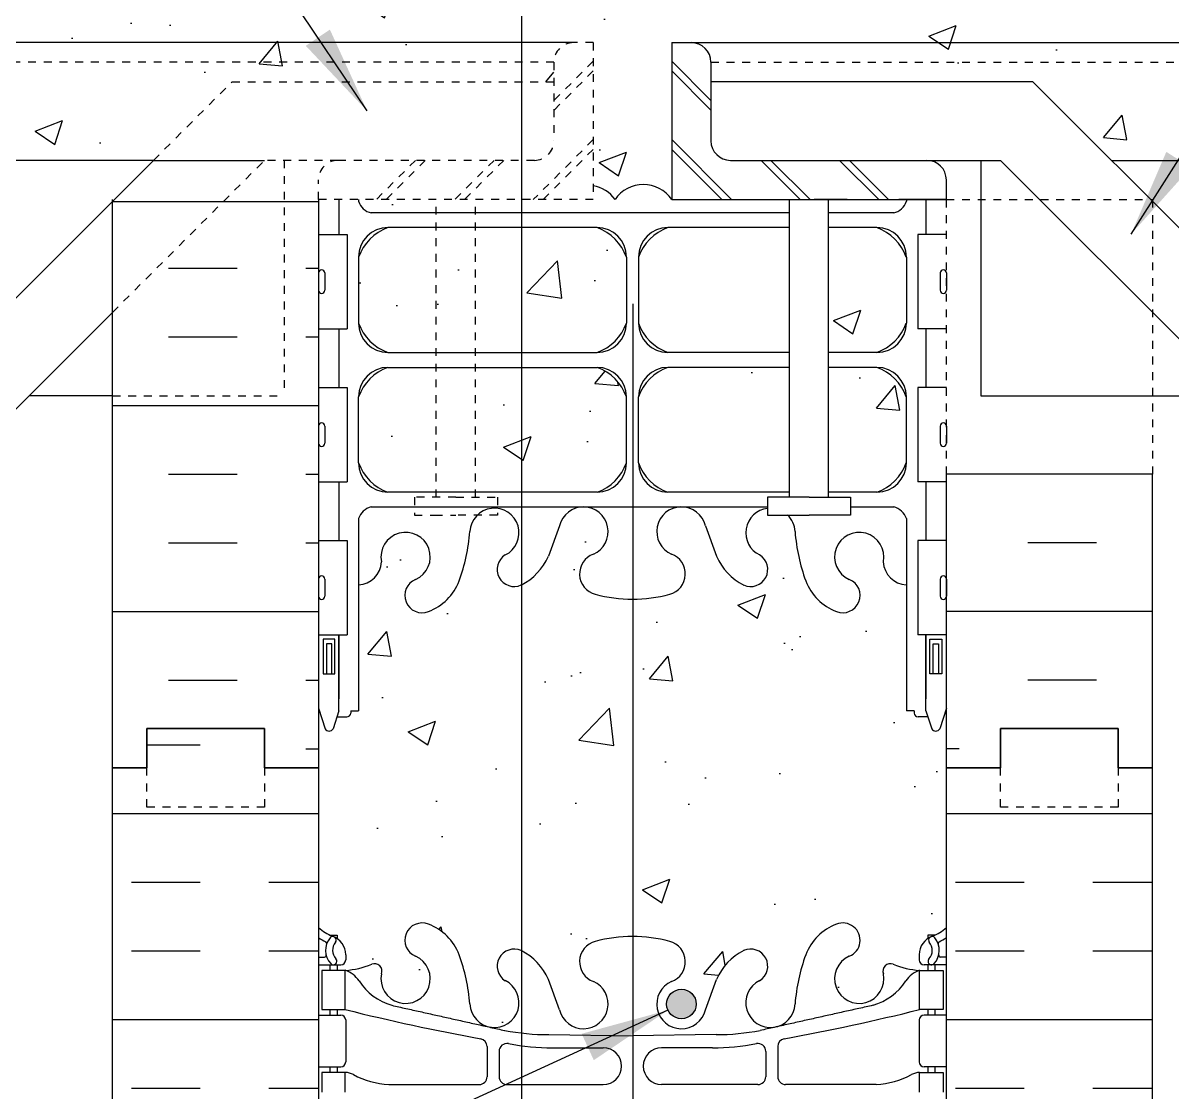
# Model space of a CAD drawing. Header units: inches. Extents: x 168.2 to 226.5, y 174.9 to 250.6.
# Drawn here: x 187.21 to 201.85, y 218.18 to 231.8 of the extents above; entities that cross this region are included whole.
import ezdxf

# ---------------------------------------------------------------- set-up
doc = ezdxf.new("R2010")
doc.units = ezdxf.units.IN
doc.header["$LTSCALE"] = 0.5
doc.header["$MEASUREMENT"] = 0
doc.linetypes.add('DASHED2', pattern=[0.375, 0.25, -0.125])
doc.linetypes.add('HIDDEN2', pattern=[0.1875, 0.125, -0.0625])
for name, color, linetype in [('HATCH', 12, 'Continuous'), ('Hidden2', 12, 'HIDDEN2'), ('line25', 2, 'Continuous'), ('LINE3', 3, 'Continuous'), ('LINE50', 5, 'Continuous'), ('LINE9', 9, 'Continuous'), ('TEXT', 4, 'Continuous'), ('Web_Edge', 9, 'Continuous')]:
    doc.layers.add(name, color=color, linetype=linetype)
doc.styles.add('DIM', font='romans.shx', dxfattribs={"width": 0.7})
doc.dimstyles.new('ext_12', dxfattribs={"dimscale": 12, "dimtxt": 0.075, "dimasz": 0.09375, "dimexe": 0.09375, "dimexo": 0.0625, "dimgap": 0.0625, "dimtad": 1, "dimdec": 1, "dimzin": 2, "dimdsep": 46, "dimlunit": 4, "dimtxsty": 'DIM', "dimcen": 0.09, "dimdle": 0.09375, "dimclrt": 4, "dimadec": 0, "dimazin": 0, "dimtfac": 1, "dimtdec": 1, "dimtmove": 2, "dimatfit": 3, "dimfxl": 1, "dimfrac": 2, "dimtolj": 1, "dimtzin": 0, "dimarcsym": 0})

msp = doc.modelspace()

# ---------------------------------------------------------------- hatches: boundary and pattern name
at = {"layer": 'HATCH'}
h = msp.add_hatch(dxfattribs=at)
h.set_pattern_fill('AR-CONC', color=256, scale=0.5)
h.set_pattern_definition([(50, (0, 0), (3.5863, -0.31376), [0.375, -4.125]), (355, (0, 0), (-0.693757, 3.76096), [0.3, -3.3]), (100.4514, (0.299, -0.026), (2.892544, 3.4472), [0.3187, -3.50571]), (46.1842, (0, 1), (5.336207, -0.827596), [0.5625, -6.1875]), (96.6356, (0.4447, 0.931), (4.67331, 4.87059), [0.47805, -5.25857]), (351.1842, (0, 1), (4.67331, 4.87059), [0.45, -4.95]), (21, (0.5, 0.75), (2.984535, -2.013094), [0.375, -4.125]), (326, (0.5, 0.75), (1.216577, 3.62575), [0.3, -3.3]), (71.4514, (0.7487, 0.5822), (4.201112, 1.612656), [0.3187, -3.50571]), (37.5, (0, 0), (0.0607993, 1.6644693), [0, -3.26, 0, -3.35, 0, -3.3125]), (7.5, (0, 0), (1.315348, 1.972059), [0, -1.91, 0, -3.185, 0, -1.2625]), (327.5, (-1.115, 0), (2.669112, -0.1127744), [0, -1.25, 0, -3.9, 0, -5.175]), (317.5, (-1.615, 0), (2.915931, 0.500525), [0, -1.625, 0, -2.59, 0, -3.675])])
edge = h.paths.add_edge_path()
edge.add_line((198.975, 249.308), (195.975, 249.308))
edge.add_line((195.975, 249.308), (194.975, 250.308))
edge.add_line((194.975, 250.308), (194.975, 248.308))
edge.add_line((194.975, 248.308), (193.975, 249.308))
edge.add_line((193.975, 249.308), (190.975, 249.308))
edge.add_line((190.975, 249.308), (190.975, 246.534))
edge.add_arc((191.321, 246.895), 0.5, 226.2109, 246.4218)
edge.add_line((191.121, 246.437), (191.211, 246.437))
edge.add_line((191.211, 246.437), (191.211, 246.395))
edge.add_arc((191.071, 246.188), 0.25, 0, 55.9442, ccw=False)
edge.add_line((191.321, 246.188), (191.321, 246.121))
edge.add_arc((191.259, 246.121), 0.0625, -90, 0, ccw=False)
edge.add_line((191.259, 246.058), (191.211, 246.058))
edge.add_line((191.211, 246.058), (191.211, 245.988))
edge.add_line((191.211, 245.988), (191.316, 245.988))
edge.add_arc((191.194, 245.646), 0.364, 34.9775, 70.3387, ccw=False)
edge.add_arc((192.117, 246.257), 0.743, 212.7919, 253.8107)
edge.add_spline(control_points=[(191.909, 245.543), (193.347, 245.222)], knot_values=[0, 0, 1, 1], degree=1, periodic=0)
edge.add_arc((193.903, 248.154), 2.984, 259.2546, 270.0995)
edge.add_line((193.908, 245.17), (194.975, 245.154))
edge.add_line((194.975, 245.154), (196.042, 245.17))
edge.add_arc((196.047, 248.154), 2.984, 269.9005, 280.7454)
edge.add_spline(control_points=[(196.603, 245.222), (198.041, 245.543)], knot_values=[0, 0, 1, 1], degree=1, periodic=0)
edge.add_arc((197.833, 246.257), 0.743, 286.1893, 327.2081)
edge.add_arc((198.756, 245.646), 0.364, 109.6613, 145.0225, ccw=False)
edge.add_line((198.634, 245.988), (198.739, 245.988))
edge.add_line((198.739, 245.988), (198.739, 246.058))
edge.add_line((198.739, 246.058), (198.692, 246.058))
edge.add_arc((198.692, 246.121), 0.0625, 180, 270, ccw=False)
edge.add_line((198.629, 246.121), (198.629, 246.188))
edge.add_arc((198.879, 246.188), 0.25, 124.0558, 180, ccw=False)
edge.add_line((198.739, 246.395), (198.739, 246.437))
edge.add_line((198.739, 246.437), (198.829, 246.437))
edge.add_arc((198.629, 246.895), 0.5, 293.5782, 313.7891)
edge.add_line((198.975, 246.534), (198.975, 249.308))
h.paths.add_polyline_path([(198.975, 242.342, 0.088416), (198.829, 242.439), (198.739, 242.439), (198.739, 242.481, -0.249069), (198.629, 242.688), (198.629, 242.756, -0.414214), (198.692, 242.818), (198.739, 242.818), (198.739, 242.888), (198.634, 242.888, 0.085348), (198.305, 242.813, -0.669601), (198.172, 242.933, 2.087231), (197.738, 242.708, -1), (197.575, 242.3, -0.21345), (197.183, 242.689, -0.069923), (197.046, 243.333, 1.702394), (196.596, 243.02, -0.940793), (196.392, 242.637, -0.173075), (196.046, 243.004), (195.904, 243.39, 1.612474), (195.472, 243.031, -0.734872), (195.449, 242.52, -0.068475), (194.975, 242.458, -0.068475), (194.501, 242.52, -0.734872), (194.478, 243.031, 1.612474), (194.046, 243.39), (193.904, 243.004, -0.173075), (193.558, 242.637, -0.940793), (193.354, 243.02, 1.702394), (192.904, 243.333, -0.069923), (192.768, 242.689, -0.21345), (192.375, 242.3, -1), (192.212, 242.708, 2.087231), (191.778, 242.933, -0.669601), (191.646, 242.813, 0.085348), (191.316, 242.888), (191.211, 242.888), (191.211, 242.818), (191.259, 242.818, -0.414214), (191.321, 242.756), (191.321, 242.688, -0.249069), (191.211, 242.481), (191.211, 242.439), (191.121, 242.439, 0.088416), (190.975, 242.342), (190.975, 240.308), (190.975, 239.548), (191.06, 239.809, -0.6), (191.16, 239.809), (191.209, 239.659), (191.335, 239.659, -0.414214), (191.385, 239.609), (191.385, 239.579), (191.485, 239.579), (191.485, 237.977, -0.380397), (191.778, 237.682, 2.087231), (192.212, 237.907, -1), (192.375, 238.316, -0.21345), (192.768, 237.927, -0.069923), (192.904, 237.283, 1.702394), (193.354, 237.595, -0.940793), (193.558, 237.979, -0.173075), (193.904, 237.612), (194.046, 237.225, 1.612474), (194.478, 237.585, -0.734872), (194.501, 238.096, -0.068475), (194.975, 238.158, -0.068475), (195.449, 238.096, -0.734872), (195.472, 237.585, 1.612474), (195.904, 237.225), (196.046, 237.612, -0.173075), (196.392, 237.979, -0.940793), (196.596, 237.595, 1.702394), (197.046, 237.283, -0.069923), (197.183, 237.927, -0.21345), (197.575, 238.316, -1), (197.738, 237.907, 2.087231), (198.172, 237.682, -0.380392), (198.465, 237.977), (198.465, 239.579), (198.565, 239.579), (198.565, 239.609, -0.414214), (198.615, 239.659), (198.741, 239.659), (198.79, 239.809, -0.6), (198.89, 239.809), (198.975, 239.548), (198.975, 240.308)])
h.paths.add_polyline_path([(194.899, 236.422, 0.225652), (194.524, 236.797), (191.86, 236.797, 0.225652), (191.485, 236.422), (191.485, 235.581, 0.225652), (191.86, 235.206), (194.524, 235.206, 0.225652), (194.899, 235.581)])
h.paths.add_polyline_path([(194.524, 235.015), (191.86, 235.015, 0.225652), (191.485, 234.64), (191.485, 233.799, 0.225652), (191.86, 233.424), (194.524, 233.424, 0.225652), (194.899, 233.799), (194.899, 234.64, 0.225652)])
h.paths.add_polyline_path([(198.465, 234.64, 0.225652), (198.09, 235.015), (195.426, 235.015, 0.225652), (195.051, 234.64), (195.051, 233.799, 0.225652), (195.426, 233.424), (198.09, 233.424, 0.225652), (198.465, 233.799)])
h.paths.add_polyline_path([(198.465, 235.581), (198.465, 236.422, 0.225652), (198.09, 236.797), (195.426, 236.797, 0.225652), (195.051, 236.422), (195.051, 235.581, 0.225652), (195.426, 235.206), (198.09, 235.206, 0.225652)])
h.paths.add_polyline_path([(198.465, 233.089, 0.268138), (198.304, 233.237), (191.646, 233.237, 0.268156), (191.485, 233.089), (191.485, 232.808, -0.465708), (191.778, 232.792, -0.520567), (192.038, 232.785, -0.520567), (192.18, 232.785, -0.520567), (192.567, 232.785, -0.520567), (192.994, 232.785, -0.520567), (193.262, 232.785, -0.520567), (193.586, 232.785, -0.520567), (193.831, 232.785, -0.520567), (194.241, 232.785, -0.520567), (194.305, 232.848, -0.520567), (194.723, 232.848, -0.520567), (195.063, 232.848, -0.520567), (195.387, 232.808, -0.520567), (195.702, 232.808, -0.520567), (196.05, 232.808, -0.520567), (196.342, 232.808, -0.542707), (196.474, 232.798, -0.542707), (196.605, 232.808, -0.520567), (196.897, 232.808, -0.520567), (197.245, 232.808, -0.520567), (197.561, 232.808, -0.520567), (197.885, 232.848, -0.520567), (198.224, 232.848, -0.277855), (198.465, 232.955)])
h.paths.add_polyline_path([(225.491, 232.798), (198.975, 232.798), (198.975, 232.883, 0.314132), (198.706, 232.785, 0.520567), (198.643, 232.848, 0.520567), (198.224, 232.848, 0.520567), (197.885, 232.848, 0.520567), (197.561, 232.808, 0.520567), (197.245, 232.808, 0.520567), (196.897, 232.808, 0.520567), (196.605, 232.808, 0.542707), (196.474, 232.798, 0.542707), (196.342, 232.808, 0.520567), (196.05, 232.808, 0.520567), (195.702, 232.808, 0.520567), (195.387, 232.808, 0.520567), (195.063, 232.848, 0.520567), (194.723, 232.848, 0.520567), (194.305, 232.848, 0.520567), (194.241, 232.785, 0.520567), (193.831, 232.785, 0.520567), (193.586, 232.785, 0.520567), (193.262, 232.785, 0.520567), (192.994, 232.785, 0.520567), (192.567, 232.785, 0.520567), (192.18, 232.785, 0.520567), (192.038, 232.785, 0.520567), (191.778, 232.792, 0.486686), (191.476, 232.798, 0.486686), (191.175, 232.792, 0.366343), (190.975, 232.839), (190.975, 232.798), (169.269, 232.798), (169.269, 232.048), (195.4, 232.048), (225.491, 232.048)])
h.paths.add_polyline_path([(225.491, 232.048), (194.55, 232.048), (169.269, 232.048), (169.269, 231.548), (194.225, 231.548), (194.475, 231.548), (194.475, 229.722, -0.207191), (194.753, 229.551, -0.520546), (195.475, 229.551), (195.475, 231.548), (195.725, 231.548), (225.491, 231.548)])
h.paths.add_polyline_path([(189.873, 231.048), (193.975, 231.048), (193.975, 231.298), (169.269, 231.298), (169.269, 230.048), (188.873, 230.048)], flags=17)
h.paths.add_polyline_path([(194.225, 231.548), (169.269, 231.548), (169.269, 231.298), (193.975, 231.298, -0.414214)], flags=17)
h.paths.add_polyline_path([(225.491, 231.298), (195.975, 231.298), (195.975, 231.048), (200.077, 231.048), (201.077, 230.048), (225.491, 230.048)], flags=17)
h.paths.add_polyline_path([(225.491, 231.548), (195.725, 231.548, -0.414214), (195.975, 231.298), (225.491, 231.298)], flags=17)
h.paths.add_polyline_path([(196.975, 229.548), (195.475, 229.548), (195.475, 229.551, 0.520546), (194.753, 229.551, 0.207191), (194.475, 229.722), (194.475, 229.548), (192.975, 229.548), (192.975, 229.378), (196.975, 229.378)])
h.paths.add_polyline_path([(198.465, 229.527), (198.465, 229.548), (197.475, 229.548), (197.475, 229.378), (198.304, 229.378, 0.268138)])
h.paths.add_polyline_path([(192.975, 229.548), (192.475, 229.548), (192.475, 229.378), (192.975, 229.378)])
h.paths.add_polyline_path([(192.475, 229.548), (191.485, 229.548), (191.485, 229.527, 0.268156), (191.646, 229.378), (192.475, 229.378)])
h.paths.add_polyline_path([(192.475, 229.191), (191.86, 229.191, 0.225652), (191.485, 228.816), (191.485, 227.975, 0.225652), (191.86, 227.6), (192.475, 227.6)])
h.paths.add_polyline_path([(192.975, 229.191), (192.475, 229.191), (192.475, 227.6), (192.975, 227.6)])
h.paths.add_polyline_path([(194.899, 228.816, 0.225652), (194.524, 229.191), (192.975, 229.191), (192.975, 227.6), (194.524, 227.6, 0.225652), (194.899, 227.975)])
h.paths.add_polyline_path([(194.899, 227.035, 0.225652), (194.524, 227.41), (192.975, 227.41), (192.975, 225.819), (194.524, 225.819, 0.225652), (194.899, 226.194)])
h.paths.add_polyline_path([(192.975, 227.41), (192.475, 227.41), (192.475, 225.819), (192.975, 225.819)])
h.paths.add_polyline_path([(192.475, 227.41), (191.86, 227.41, 0.225652), (191.485, 227.035), (191.485, 226.194, 0.225652), (191.86, 225.819), (192.475, 225.819)])
h.paths.add_polyline_path([(196.975, 227.41), (195.426, 227.41, 0.225652), (195.051, 227.035), (195.051, 226.194, 0.225652), (195.426, 225.819), (196.975, 225.819)])
h.paths.add_polyline_path([(198.465, 227.035, 0.225652), (198.09, 227.41), (197.475, 227.41), (197.475, 225.819), (198.09, 225.819, 0.225652), (198.465, 226.194)])
h.paths.add_polyline_path([(198.465, 228.816, 0.225652), (198.09, 229.191), (197.475, 229.191), (197.475, 227.6), (198.09, 227.6, 0.225652), (198.465, 227.975)])
h.paths.add_polyline_path([(198.975, 222.308), (198.975, 223.067), (198.896, 222.825, -0.725737), (198.79, 222.806), (198.741, 222.956), (198.615, 222.956, -0.414214), (198.565, 223.006), (198.565, 223.036), (198.465, 223.036), (198.465, 224.638, -0.380392), (198.172, 224.933, 2.087231), (197.738, 224.708, -1), (197.575, 224.3, -0.21345), (197.183, 224.689, -0.069923), (197.046, 225.333, 0.180224), (196.949, 225.529), (196.696, 225.529), (196.696, 225.613, 0.717886), (196.575, 225.032, -1.059167), (196.368, 224.65, -0.16372), (196.046, 225.004), (195.904, 225.39, 1.612474), (195.472, 225.031, -0.734872), (195.449, 224.52, -0.068475), (194.975, 224.458, -0.068475), (194.501, 224.52, -0.734872), (194.478, 225.031, 1.612474), (194.046, 225.39), (193.904, 225.004, -0.16372), (193.582, 224.65, -1.059167), (193.375, 225.032, 0.717896), (193.254, 225.613), (193.254, 225.529), (193.001, 225.529, 0.180224), (192.904, 225.333, -0.069923), (192.768, 224.689, -0.21345), (192.375, 224.3, -1), (192.212, 224.708, 2.087231), (191.778, 224.933, -0.380397), (191.485, 224.638), (191.485, 223.036), (191.385, 223.036), (191.385, 223.006, -0.414214), (191.335, 222.956), (191.209, 222.956), (191.166, 222.825, -0.725737), (191.06, 222.806), (190.975, 223.067), (190.975, 222.308), (190.975, 220.273, 0.088416), (191.121, 220.176), (191.211, 220.176), (191.211, 220.134, -0.249069), (191.321, 219.927), (191.321, 219.86, -0.414214), (191.259, 219.797), (191.211, 219.797), (191.211, 219.727), (191.316, 219.727, 0.085348), (191.646, 219.803, -0.669601), (191.778, 219.682, 2.087231), (192.212, 219.907, -1), (192.375, 220.316, -0.21345), (192.768, 219.927, -0.069923), (192.904, 219.283, 1.629604), (193.375, 219.584, -1.059167), (193.582, 219.966, -0.16372), (193.904, 219.612), (194.046, 219.225, 1.612474), (194.478, 219.585, -0.734872), (194.501, 220.096, -0.068475), (194.975, 220.158, -0.068475), (195.449, 220.096, -0.734872), (195.472, 219.585, 1.612474), (195.904, 219.225), (196.046, 219.612, -0.16372), (196.368, 219.966, -1.059167), (196.575, 219.584, 1.629604), (197.046, 219.283, -0.069923), (197.183, 219.927, -0.21345), (197.575, 220.316, -1), (197.738, 219.907, 2.087231), (198.172, 219.682, -0.669601), (198.305, 219.803, 0.085348), (198.634, 219.727), (198.739, 219.727), (198.739, 219.797), (198.692, 219.797, -0.414214), (198.629, 219.86), (198.629, 219.927, -0.249069), (198.739, 220.134), (198.739, 220.176), (198.829, 220.176, 0.088416), (198.975, 220.273)])
h.paths.add_polyline_path([(198.975, 206.342, 0.088416), (198.829, 206.439), (198.739, 206.439), (198.739, 206.481, -0.249069), (198.629, 206.688), (198.629, 206.756, -0.414214), (198.692, 206.818), (198.739, 206.818), (198.739, 206.888), (198.634, 206.888, 0.085348), (198.305, 206.813, -0.669601), (198.172, 206.933, 2.087231), (197.738, 206.708, -1), (197.575, 206.3, -0.21345), (197.183, 206.689, -0.069923), (197.046, 207.333, 1.629604), (196.575, 207.032, -1.059167), (196.368, 206.65, -0.16372), (196.046, 207.004), (195.904, 207.39, 1.612474), (195.472, 207.031, -0.734872), (195.449, 206.52, -0.068475), (194.975, 206.458, -0.068475), (194.501, 206.52, -0.734872), (194.478, 207.031, 1.612474), (194.046, 207.39), (193.904, 207.004, -0.16372), (193.582, 206.65, -1.059167), (193.375, 207.032, 1.629604), (192.904, 207.333, -0.069923), (192.768, 206.689, -0.21345), (192.375, 206.3, -1), (192.212, 206.708, 2.087231), (191.778, 206.933, -0.669601), (191.646, 206.813, 0.085348), (191.316, 206.888), (191.211, 206.888), (191.211, 206.818), (191.259, 206.818, -0.414214), (191.321, 206.756), (191.321, 206.688, -0.249069), (191.211, 206.481), (191.211, 206.439), (191.121, 206.439, 0.088416), (190.975, 206.342), (190.975, 204.308), (194.178, 204.308), (195.178, 203.308), (195.178, 205.308), (196.178, 204.308), (198.975, 204.308)])
h = msp.add_hatch(dxfattribs=at)
h.set_pattern_fill('INSUL', color=256, scale=7, style=0)
h.set_pattern_definition([(0, (-2735.1865, -174.7018), (0, 2.625), []), (0, (-2735.1865, -173.8268), (0, 2.625), [0.875, -0.875]), (0, (-2735.1865, -172.9518), (0, 2.625), [0.875, -0.875])])
h.paths.add_polyline_path([(188.35, 232.798), (190.975, 232.798), (190.975, 240.308), (190.288, 240.308), (190.288, 240.808), (188.788, 240.808), (188.788, 240.308), (188.35, 240.308)])
h.paths.add_polyline_path([(190.975, 229.548), (188.35, 229.548), (188.35, 222.308), (188.788, 222.308), (188.788, 222.808), (190.288, 222.808), (190.288, 222.308), (190.975, 222.308)])
h = msp.add_hatch(dxfattribs=at)
h.set_pattern_fill('INSUL', color=256, scale=7, style=0)
h.set_pattern_definition([(0, (200.8408, 219.0996), (0, 2.625), []), (0, (200.8408, 219.9746), (0, 2.625), [0.875, -0.875]), (0, (200.8408, 220.8496), (0, 2.625), [0.875, -0.875])])
h.paths.add_polyline_path([(201.6, 222.308), (201.163, 222.308), (201.163, 221.808), (199.663, 221.808), (199.663, 222.308), (198.975, 222.308), (198.975, 216.048), (201.6, 216.048)])
h.paths.add_polyline_path([(201.6, 215.548), (198.975, 215.548), (198.975, 204.308), (201.6, 204.308)])
h.paths.add_polyline_path([(190.975, 215.548), (188.35, 215.548), (188.35, 204.308), (188.788, 204.308), (188.788, 204.808), (190.288, 204.808), (190.288, 204.308), (190.975, 204.308)])
h.paths.add_polyline_path([(188.35, 216.048), (190.975, 216.048), (190.975, 222.308), (190.288, 222.308), (190.288, 222.808), (188.788, 222.808), (188.788, 222.308), (188.35, 222.308)])
at = {"layer": 'LINE3'}
msp.add_hatch(color=256, dxfattribs=at).paths.add_polyline_path([(195.411, 219.298, 1), (195.786, 219.298, 1)])

# ---------------------------------------------------------------- linework, layer by layer
at = {"layer": 'HATCH'}
for p, q in [((195.475, 231.312), (195.975, 230.812)), ((195.475, 231.187), (195.975, 230.687)), ((195.475, 230.312), (196.239, 229.548)), ((195.475, 230.187), (196.114, 229.548)), ((196.614, 230.048), (197.114, 229.548)), ((196.739, 230.048), (197.239, 229.548)), ((197.614, 230.048), (198.114, 229.548)), ((197.739, 230.048), (198.239, 229.548)), ((200.887, 226.048), (200.012, 226.048)), ((200.887, 225.173), (200.012, 225.173)), ((201.6, 224.298), (198.975, 224.298)), ((200.887, 223.423), (200.012, 223.423)), ((199.137, 222.548), (198.975, 222.548))]:
    msp.add_line(p, q, dxfattribs=at)
msp.add_lwpolyline([(195.475, 229.551, 0.520567), (194.753, 229.551, 0.207191), (194.475, 229.722, 0.207191)], format="xyb", dxfattribs=at)
at = {"layer": 'Hidden2'}
for p, q in [((194.475, 231.548), (194.225, 231.548)), ((194.475, 231.548), (194.475, 229.548)), ((194.475, 231.312), (193.975, 230.812)), ((193.975, 231.298), (193.975, 230.298)), ((194.475, 231.187), (193.975, 230.687)), ((188.873, 230.048), (189.873, 231.048)), ((189.873, 231.048), (193.975, 231.048)), ((194.475, 230.312), (193.711, 229.548)), ((194.475, 230.187), (193.836, 229.548)), ((188.35, 228.111), (190.288, 230.048)), ((191.225, 230.048), (190.288, 230.048)), ((190.538, 230.048), (190.538, 227.048)), ((193.725, 230.048), (191.225, 230.048)), ((192.211, 230.048), (191.711, 229.548)), ((192.336, 230.048), (191.836, 229.548)), ((193.211, 230.048), (192.711, 229.548)), ((193.336, 230.048), (192.836, 229.548)), ((190.975, 229.548), (190.975, 229.798)), ((194.475, 229.548), (190.975, 229.548)), ((192.475, 225.756), (192.475, 229.548)), ((192.975, 225.756), (192.975, 229.548)), ((198.975, 226.048), (198.975, 229.548)), ((198.975, 229.548), (201.6, 229.548)), ((201.6, 229.548), (201.6, 226.048)), ((188.35, 227.048), (190.538, 227.048))]:
    msp.add_line(p, q, dxfattribs=at)
at = {"layer": 'Hidden2', "linetype": 'HIDDEN2'}
for p, q in [((193.975, 231.298), (169.269, 231.298)), ((195.975, 231.298), (225.491, 231.298))]:
    msp.add_line(p, q, dxfattribs=at)
at = {"layer": 'Hidden2'}
for points in [[(192.725, 225.756), (192.196, 225.756), (192.196, 225.529), (192.456, 225.529)], [(192.725, 225.756), (193.254, 225.756), (193.254, 225.529), (192.725, 225.529)], [(192.456, 225.529), (192.725, 225.529)]]:
    msp.add_lwpolyline(points, dxfattribs=at)
for centre, start, end in [((194.225, 231.298), 90, 180), ((193.725, 230.298), 270, 0), ((191.225, 229.798), 90, 180)]:
    msp.add_arc(centre, 0.25, start, end, dxfattribs=at)
at = {"layer": 'line25'}
for p, q in [((195.475, 231.548), (195.475, 229.548)), ((195.475, 231.548), (195.725, 231.548)), ((195.975, 231.298), (195.975, 230.298)), ((196.225, 230.048), (198.725, 230.048)), ((198.975, 229.548), (198.975, 229.798)), ((188.35, 229.525), (190.975, 229.525)), ((190.975, 229.548), (190.975, 222.308)), ((195.475, 229.548), (198.975, 229.548)), ((196.975, 225.756), (196.975, 229.548)), ((197.475, 225.756), (197.475, 229.548)), ((190.975, 229.103), (191.34, 229.103)), ((191.34, 229.103), (191.34, 227.903)), ((198.975, 229.103), (198.61, 229.103)), ((198.61, 229.103), (198.61, 227.903)), ((190.975, 227.903), (191.34, 227.903)), ((198.975, 227.903), (198.61, 227.903)), ((190.975, 227.153), (191.34, 227.153)), ((191.34, 227.153), (191.34, 225.953)), ((198.975, 227.153), (198.61, 227.153)), ((198.61, 227.153), (198.61, 225.953)), ((190.975, 225.953), (191.34, 225.953)), ((198.975, 225.953), (198.61, 225.953)), ((198.975, 222.308), (198.975, 226.048)), ((201.6, 226.048), (198.975, 226.048)), ((190.975, 225.203), (191.34, 225.203)), ((191.34, 225.203), (191.34, 224.003)), ((198.975, 225.203), (198.61, 225.203)), ((198.61, 225.203), (198.61, 224.003)), ((190.975, 224.003), (191.34, 224.003)), ((198.975, 224.003), (198.61, 224.003)), ((190.975, 222.308), (190.975, 204.308)), ((198.975, 204.308), (198.975, 222.308))]:
    msp.add_line(p, q, dxfattribs=at)
for points in [[(197.225, 225.756), (196.696, 225.756), (196.696, 225.529), (197.225, 225.529)], [(197.225, 225.756), (197.754, 225.756), (197.754, 225.529), (197.494, 225.529)], [(197.494, 225.529), (197.225, 225.529)]]:
    msp.add_lwpolyline(points, dxfattribs=at)
for centre, start, end in [((195.725, 231.298), 0, 90), ((196.225, 230.298), 180, 270), ((198.725, 229.798), 0, 90)]:
    msp.add_arc(centre, 0.25, start, end, dxfattribs=at)
at = {"layer": 'LINE3'}
for p, q in [((193.562, 249.308), (193.562, 205.264)), ((194.982, 228.218), (194.982, 203.504))]:
    msp.add_line(p, q, dxfattribs=at)
msp.add_circle((195.599, 219.298), 0.188, dxfattribs=at)
at = {"layer": 'LINE50'}
for p, q in [((188.35, 222.308), (188.35, 229.548)), ((201.6, 222.308), (201.6, 226.048)), ((188.35, 204.308), (188.35, 222.308)), ((201.6, 216.048), (201.6, 222.308))]:
    msp.add_line(p, q, dxfattribs=at)
for points in [[(188.35, 222.308), (188.788, 222.308), (188.788, 222.808), (190.288, 222.808), (190.288, 222.308), (190.975, 222.308)], [(190.975, 222.308), (190.288, 222.308), (190.288, 222.808), (188.788, 222.808), (188.788, 222.308), (188.35, 222.308)], [(201.6, 222.308), (201.163, 222.308), (201.163, 222.808), (199.663, 222.808), (199.663, 222.308), (198.975, 222.308)], [(198.975, 222.308), (199.663, 222.308), (199.663, 222.808), (201.163, 222.808), (201.163, 222.308), (201.6, 222.308)]]:
    msp.add_lwpolyline(points, dxfattribs=at)
at = {"layer": 'LINE9'}
for p, q in [((194.225, 231.548), (169.269, 231.548)), ((195.725, 231.548), (225.491, 231.548)), ((200.077, 231.048), (195.975, 231.048)), ((200.077, 231.048), (212.702, 218.423)), ((188.873, 230.048), (169.269, 230.048)), ((188.873, 230.048), (183.061, 224.236)), ((188.873, 230.048), (190.288, 230.048)), ((198.725, 230.048), (199.663, 230.048)), ((199.413, 230.048), (199.413, 227.048)), ((199.663, 230.048), (211.288, 218.423)), ((201.077, 230.048), (225.491, 230.048)), ((197.713, 229.548), (197.289, 229.548)), ((198.975, 229.548), (198.37, 229.548)), ((198.975, 229.548), (198.394, 229.548)), ((190.975, 228.613), (190.975, 228.393)), ((190.975, 228.558), (190.975, 228.558)), ((191.015, 228.653), (191.015, 228.653)), ((191.055, 228.613), (191.055, 228.393)), ((198.895, 228.613), (198.895, 228.393)), ((198.935, 228.653), (198.935, 228.653)), ((198.975, 228.613), (198.975, 228.393)), ((198.975, 228.558), (198.975, 228.558)), ((190.975, 228.448), (190.975, 228.448)), ((198.975, 228.448), (198.975, 228.448)), ((191.015, 228.353), (191.015, 228.353)), ((198.935, 228.353), (198.935, 228.353)), ((188.35, 228.111), (184.475, 224.236)), ((188.35, 227.048), (187.288, 227.048)), ((199.413, 227.048), (202.663, 227.048)), ((190.975, 226.663), (190.975, 226.443)), ((191.055, 226.663), (191.055, 226.443)), ((198.895, 226.663), (198.895, 226.443)), ((198.975, 226.663), (198.975, 226.443)), ((190.975, 226.608), (190.975, 226.608)), ((190.975, 226.498), (190.975, 226.498)), ((198.975, 226.608), (198.975, 226.608)), ((198.975, 226.498), (198.975, 226.498)), ((191.015, 226.403), (191.015, 226.403)), ((198.935, 226.403), (198.935, 226.403)), ((191.015, 224.753), (191.015, 224.753)), ((198.935, 224.753), (198.935, 224.753)), ((190.975, 224.713), (190.975, 224.493)), ((190.975, 224.658), (190.975, 224.658)), ((191.055, 224.713), (191.055, 224.493)), ((198.895, 224.713), (198.895, 224.493)), ((198.975, 224.713), (198.975, 224.493)), ((198.975, 224.658), (198.975, 224.658)), ((190.975, 224.548), (190.975, 224.548)), ((191.015, 224.453), (191.015, 224.453)), ((198.935, 224.453), (198.935, 224.453)), ((198.975, 224.548), (198.975, 224.548))]:
    msp.add_line(p, q, dxfattribs=at)
at = {"layer": 'LINE9', "linetype": 'DASHED2', "ltscale": 0.15}
for points in [[(190.288, 222.308), (190.288, 222.308), (190.288, 221.808), (188.788, 221.808), (188.788, 222.308), (188.788, 222.308)], [(201.163, 222.308), (201.163, 222.308), (201.163, 221.808), (199.663, 221.808), (199.663, 222.308), (199.663, 222.308)]]:
    msp.add_lwpolyline(points, dxfattribs=at)
at = {"layer": 'LINE9'}
for centre, start, end in [((191.015, 228.613), 90, 180), ((191.015, 228.613), 0, 90), ((198.935, 228.613), 90, 180), ((198.935, 228.613), 360, 90), ((191.015, 228.393), 180, 270), ((191.015, 228.393), 270, 0), ((198.935, 228.393), 180, 270), ((198.935, 228.393), 270, 0), ((191.015, 226.663), 90, 180), ((191.015, 226.663), 0, 90), ((198.935, 226.663), 90, 180), ((198.935, 226.663), 360, 90), ((191.015, 226.443), 180, 270), ((191.015, 226.443), 270, 0), ((198.935, 226.443), 180, 270), ((198.935, 226.443), 270, 0), ((191.015, 224.713), 90, 180), ((191.015, 224.713), 0, 90), ((198.935, 224.713), 90, 180), ((198.935, 224.713), 360, 90), ((191.015, 224.493), 180, 270), ((191.015, 224.493), 270, 0), ((198.935, 224.493), 180, 270), ((198.935, 224.493), 270, 0)]:
    msp.add_arc(centre, 0.04, start, end, dxfattribs=at)
at = {"layer": 'Web_Edge'}
for p, q in [((191.485, 229.548), (191.485, 229.527)), ((198.465, 229.548), (198.465, 229.527)), ((196.975, 229.378), (191.646, 229.378)), ((198.304, 229.378), (197.475, 229.378)), ((194.524, 229.191), (191.86, 229.191)), ((196.975, 229.191), (195.426, 229.191)), ((198.09, 229.191), (197.475, 229.191)), ((191.485, 228.816), (191.485, 227.975)), ((194.899, 228.816), (194.899, 227.975)), ((195.051, 228.817), (195.051, 227.976)), ((198.465, 228.816), (198.465, 227.975)), ((191.86, 227.6), (194.524, 227.6)), ((196.975, 227.6), (195.426, 227.6)), ((198.09, 227.6), (197.475, 227.6)), ((191.86, 227.41), (194.524, 227.41)), ((196.975, 227.41), (195.426, 227.41)), ((198.09, 227.41), (197.475, 227.41)), ((191.485, 226.194), (191.485, 227.035)), ((194.899, 226.194), (194.899, 227.035)), ((195.051, 226.193), (195.051, 227.034)), ((198.465, 226.194), (198.465, 227.035)), ((194.524, 225.819), (191.86, 225.819)), ((196.975, 225.819), (195.426, 225.819)), ((198.09, 225.819), (197.475, 225.819)), ((196.696, 225.631), (191.646, 225.631)), ((198.304, 225.631), (197.754, 225.631)), ((191.485, 225.483), (191.485, 223.036)), ((198.465, 225.483), (198.465, 223.036)), ((194.046, 225.39), (193.904, 225.004)), ((195.904, 225.39), (196.046, 225.004)), ((191.235, 223.036), (191.235, 224.003)), ((198.715, 223.036), (198.715, 224.003)), ((190.975, 223.067), (191.06, 222.806)), ((191.235, 223.036), (191.16, 222.806)), ((191.385, 223.036), (191.485, 223.036)), ((191.385, 223.036), (191.385, 223.006)), ((191.385, 223.006), (191.385, 223.006)), ((198.565, 223.036), (198.465, 223.036)), ((198.565, 223.036), (198.565, 223.006)), ((198.565, 223.006), (198.565, 223.006)), ((198.715, 223.036), (198.79, 222.806)), ((198.975, 223.067), (198.89, 222.806)), ((191.209, 222.956), (191.335, 222.956)), ((198.741, 222.956), (198.615, 222.956)), ((191.121, 220.176), (191.211, 220.176)), ((191.211, 220.176), (191.211, 220.134)), ((198.829, 220.176), (198.739, 220.176)), ((198.739, 220.176), (198.739, 220.134)), ((191.321, 219.927), (191.321, 219.86)), ((198.629, 219.927), (198.629, 219.86)), ((190.975, 219.897), (191.053, 219.897)), ((190.975, 219.797), (191.259, 219.797)), ((191.121, 219.797), (191.121, 219.727)), ((191.211, 219.797), (191.211, 219.727)), ((198.975, 219.797), (198.692, 219.797)), ((198.739, 219.797), (198.739, 219.727)), ((198.829, 219.797), (198.829, 219.727)), ((198.975, 219.897), (198.897, 219.897)), ((194.046, 219.225), (193.904, 219.612)), ((195.904, 219.225), (196.046, 219.612)), ((191.121, 219.227), (191.121, 219.157)), ((191.211, 219.227), (191.211, 219.157)), ((198.739, 219.227), (198.739, 219.157)), ((198.829, 219.227), (198.829, 219.157)), ((190.975, 219.157), (191.259, 219.157)), ((191.321, 219.095), (191.321, 218.56)), ((198.629, 219.095), (198.629, 218.56)), ((198.975, 219.157), (198.692, 219.157)), ((193.908, 218.909), (194.975, 218.893)), ((196.042, 218.909), (194.975, 218.893)), ((193.123, 218.757), (193.123, 218.372)), ((193.956, 218.741), (194.603, 218.741)), ((195.994, 218.741), (195.347, 218.741)), ((196.827, 218.757), (196.827, 218.372)), ((193.276, 218.695), (193.276, 218.372)), ((196.674, 218.695), (196.674, 218.372)), ((190.975, 218.497), (191.259, 218.497)), ((191.121, 218.497), (191.121, 218.427)), ((191.211, 218.497), (191.211, 218.427)), ((198.975, 218.497), (198.692, 218.497)), ((198.739, 218.497), (198.739, 218.427)), ((198.829, 218.497), (198.829, 218.427)), ((191.869, 218.272), (193.023, 218.272)), ((193.376, 218.272), (194.603, 218.272)), ((196.574, 218.272), (195.347, 218.272)), ((198.081, 218.272), (196.927, 218.272))]:
    msp.add_line(p, q, dxfattribs=at)
for points in [[(191.235, 229.548), (191.235, 229.103)], [(198.715, 229.548), (198.715, 229.103)], [(191.235, 227.903), (191.235, 227.153)], [(198.715, 227.903), (198.715, 227.153)], [(191.235, 225.953), (191.235, 225.203)], [(198.715, 225.953), (198.715, 225.203)], [(191.235, 224.003), (191.235, 223.186)], [(198.715, 224.003), (198.715, 223.186)], [(191.316, 218.177), (191.316, 218.427), (191.016, 218.427), (191.016, 218.177)], [(198.634, 218.177), (198.634, 218.427), (198.934, 218.427), (198.934, 218.177)]]:
    msp.add_lwpolyline(points, dxfattribs=at)
for points in [[(191.185, 223.946), (191.035, 223.946), (191.035, 223.506), (191.185, 223.506)], [(191.145, 223.886), (191.075, 223.886), (191.075, 223.506), (191.145, 223.506)], [(198.765, 223.946), (198.915, 223.946), (198.915, 223.506), (198.765, 223.506)], [(198.805, 223.886), (198.875, 223.886), (198.875, 223.506), (198.805, 223.506)], [(191.016, 219.227), (191.316, 219.227), (191.316, 219.727), (191.016, 219.727)], [(198.934, 219.227), (198.634, 219.227), (198.634, 219.727), (198.934, 219.727)]]:
    msp.add_lwpolyline(points, close=True, dxfattribs=at)
for centre, radius, start, end in [((191.694, 229.592), 0.219, 197.388, 257.4322), ((198.256, 229.592), 0.219, 282.5678, 342.6083), ((192.067, 228.609), 0.617, 109.5682, 160.4318), ((191.86, 228.816), 0.375, 90, 180), ((194.317, 228.609), 0.617, 19.5682, 70.4318), ((194.524, 228.816), 0.375, 360, 90), ((195.633, 228.609), 0.617, 109.5682, 160.4318), ((195.426, 228.816), 0.375, 90, 180), ((197.883, 228.609), 0.617, 19.5682, 70.4318), ((198.09, 228.816), 0.375, 360, 90), ((192.067, 228.182), 0.617, 199.5682, 250.4318), ((191.86, 227.975), 0.375, 180, 270), ((194.317, 228.182), 0.617, 289.5682, 340.4318), ((194.524, 227.975), 0.375, 270, 0), ((195.633, 228.182), 0.617, 199.5682, 250.4318), ((195.426, 227.975), 0.375, 180, 270), ((197.883, 228.182), 0.617, 289.5682, 340.4318), ((198.09, 227.975), 0.375, 270, 0), ((192.067, 226.828), 0.617, 109.5682, 160.4318), ((191.86, 227.035), 0.375, 90, 180), ((194.317, 226.828), 0.617, 19.5682, 70.4318), ((194.524, 227.035), 0.375, 360, 90), ((195.633, 226.828), 0.617, 109.5682, 160.4318), ((195.426, 227.035), 0.375, 90, 180), ((197.883, 226.828), 0.617, 19.5682, 70.4318), ((198.09, 227.035), 0.375, 360, 90), ((192.067, 226.401), 0.617, 199.5682, 250.4318), ((191.86, 226.194), 0.375, 180, 270), ((194.317, 226.401), 0.617, 289.5682, 340.4318), ((194.524, 226.194), 0.375, 270, 0), ((195.633, 226.401), 0.617, 199.5682, 250.4318), ((195.426, 226.194), 0.375, 180, 270), ((197.883, 226.401), 0.617, 289.5682, 340.4318), ((198.09, 226.194), 0.375, 270, 0), ((191.694, 225.418), 0.219, 102.5678, 162.6118), ((193.216, 225.302), 0.314, 296.0652, 177.2643), ((194.351, 225.318), 0.314, 293.8084, 166.5854), ((195.599, 225.318), 0.314, 13.4146, 246.1916), ((196.734, 225.302), 0.314, 96.8192, 243.9348), ((198.256, 225.418), 0.219, 17.3917, 77.4322), ((196.734, 225.302), 0.314, 2.7357, 46.5217), ((192.085, 224.995), 0.314, 293.8084, 191.4114), ((190.545, 225.498), 2.365, 339.9985, 355.6105), ((199.405, 225.498), 2.365, 184.3895, 200.0015), ((197.865, 224.995), 0.314, 348.5886, 246.1916), ((194.569, 224.779), 0.268, 109.9662, 255.2108), ((195.381, 224.779), 0.268, 284.7892, 70.0338), ((191.466, 224.95), 0.313, 273.5544, 356.8611), ((193.468, 224.835), 0.217, 121.463, 294.4736), ((193.217, 225.305), 0.75, 297.0295, 336.3062), ((196.733, 225.305), 0.75, 203.6938, 242.9705), ((196.482, 224.835), 0.217, 245.5264, 58.537), ((198.484, 224.95), 0.313, 183.1389, 266.4446), ((192.294, 224.504), 0.22, 111.8037, 291.8037), ((192.136, 224.933), 0.677, 290.6803, 338.8761), ((197.814, 224.933), 0.677, 201.1239, 249.3197), ((197.656, 224.504), 0.22, 248.1963, 68.1963), ((194.964, 226.212), 1.754, 254.7082, 270.3771), ((194.987, 226.212), 1.754, 269.6229, 285.2918), ((191.335, 223.006), 0.05, 270, 0), ((198.615, 223.006), 0.05, 180, 270), ((191.11, 222.833), 0.0567, 208.0725, 331.9275), ((198.84, 222.833), 0.0567, 208.0725, 331.9275), ((191.321, 220.634), 0.5, 226.2109, 250.5288), ((192.294, 220.111), 0.22, 68.1963, 248.1963), ((192.136, 219.683), 0.677, 21.1239, 69.3197), ((197.814, 219.683), 0.677, 110.6803, 158.8761), ((197.656, 220.111), 0.22, 291.8037, 111.8037), ((198.629, 220.634), 0.5, 289.4712, 313.7891), ((191.321, 220.634), 0.6, 234.7832, 245.0748), ((191.315, 219.982), 0.25, 140.1145, 222.4609), ((191.059, 220.071), 0.021, 343.464, 63.9957), ((191.157, 220.113), 0.045, 321.448, 139.1879), ((191.071, 219.927), 0.25, 0, 70.5288), ((191.315, 219.982), 0.16, 140.0001, 222.4609), ((194.569, 219.837), 0.268, 104.7892, 250.0338), ((194.964, 218.404), 1.754, 89.6229, 105.2918), ((194.987, 218.404), 1.754, 74.7082, 90.3771), ((195.381, 219.837), 0.268, 289.9662, 75.2108), ((198.879, 219.927), 0.25, 109.4712, 180), ((198.793, 220.113), 0.045, 40.8121, 218.552), ((198.635, 219.982), 0.16, 317.5391, 39.9999), ((198.635, 219.982), 0.25, 317.5391, 39.8855), ((198.891, 220.071), 0.021, 116.0043, 196.536), ((198.629, 220.634), 0.6, 294.9252, 305.2168), ((191.053, 219.917), 0.0196, 269.4032, 15.4901), ((192.085, 219.62), 0.314, 168.5886, 66.1916), ((190.545, 219.118), 2.365, 4.3895, 20.0015), ((193.468, 219.781), 0.217, 65.5264, 238.537), ((193.217, 219.311), 0.75, 23.6938, 62.9705), ((196.733, 219.311), 0.75, 117.0295, 156.3062), ((196.482, 219.781), 0.217, 301.463, 114.4736), ((199.405, 219.118), 2.365, 159.9985, 175.6105), ((197.865, 219.62), 0.314, 113.8084, 11.4114), ((198.897, 219.917), 0.0196, 164.5099, 270.5968), ((191.164, 219.843), 0.045, 222.4609, 42.4609), ((191.259, 219.86), 0.0625, 270, 0), ((191.261, 220.723), 0.997, 273.1538, 293.1467), ((191.687, 219.715), 0.0968, 340.1551, 110.4331), ((198.263, 219.715), 0.0968, 69.5669, 199.8449), ((198.689, 220.723), 0.997, 246.8533, 266.8462), ((198.692, 219.86), 0.0625, 180, 270), ((198.787, 219.843), 0.045, 137.5391, 317.5391), ((191.194, 219.385), 0.364, 34.9775, 70.3387), ((198.756, 219.385), 0.364, 109.6613, 145.0225), ((192.117, 219.996), 0.743, 212.7919, 253.8107), ((193.216, 219.314), 0.314, 182.7357, 63.9348), ((194.351, 219.298), 0.314, 193.4146, 66.1916), ((195.599, 219.298), 0.314, 113.8084, 346.5854), ((196.734, 219.314), 0.314, 116.0652, 357.2643), ((197.833, 219.996), 0.743, 286.1893, 327.2081), ((198.125, 246.648), 28.253, 256.0552, 259.6343), ((191.825, 246.648), 28.253, 280.3657, 283.9448), ((191.259, 219.095), 0.0625, 0, 90), ((198.692, 219.095), 0.0625, 90, 180), ((193.903, 221.893), 2.984, 259.2546, 270.0995), ((196.047, 221.893), 2.984, 269.9005, 280.7454), ((193.023, 218.757), 0.1, 360, 79.6343), ((193.376, 218.695), 0.1, 79.2546, 180), ((193.951, 221.725), 2.984, 259.2546, 270.0995), ((194.603, 218.507), 0.234, 270, 90), ((195.347, 218.507), 0.234, 90, 270), ((196, 221.725), 2.984, 269.9005, 280.7454), ((196.574, 218.695), 0.1, 0, 100.7454), ((196.927, 218.757), 0.1, 100.3657, 180), ((191.259, 218.56), 0.0625, 270, 0), ((198.692, 218.56), 0.0625, 180, 270), ((191.312, 218.208), 0.219, 60.4937, 88.92), ((191.954, 219.428), 1.16, 242.5844, 265.8032), ((193.023, 218.372), 0.1, 270.0388, 360), ((193.376, 218.372), 0.1, 180, 270), ((196.574, 218.372), 0.1, 270, 0), ((196.927, 218.372), 0.1, 180, 269.9612), ((197.996, 219.428), 1.16, 274.1968, 297.4156), ((198.638, 218.208), 0.219, 91.08, 119.5063)]:
    msp.add_arc(centre, radius, start, end, dxfattribs=at)
for points in [[(191.909, 219.282), (193.347, 218.961)], [(198.041, 219.282), (196.603, 218.961)]]:
    msp.add_open_spline(points, degree=1, dxfattribs=at)

# ---------------------------------------------------------------- leaders
at = {"layer": 'TEXT'}
for points in [[(191.594, 230.677), (185.914, 239.131), (183.348, 239.131)], [(201.329, 229.108), (206.575, 237.344), (208.109, 237.344)], [(195.428, 219.22), (181.445, 212.811), (175.265, 212.811)]]:
    msp.add_leader(points, dimstyle='ext_12', override={"dimgap": 0.0625, "dimtad": 0}, dxfattribs=at)

doc.saveas('drawing.dxf')
